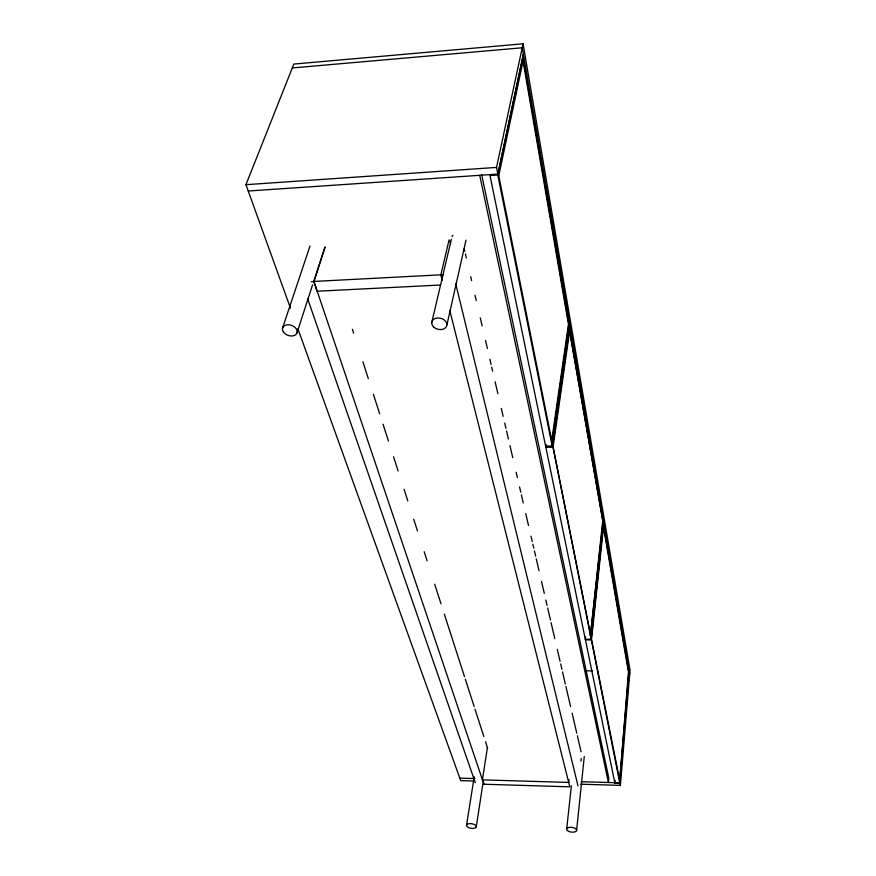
<?xml version="1.0" encoding="UTF-8"?>
<svg xmlns="http://www.w3.org/2000/svg" width="876" height="876" viewBox="0 0 876 876"><rect width="100%" height="100%" fill="white"/><g stroke="black" fill="none" stroke-linecap="round" stroke-linejoin="round"><path stroke-width="1.31" d="M603.433 526.958L628.464 672.1L619.748 780.363L628.858 672.111L603.63 525.611L591.541 639.403L619.748 780.363M603.564 522.501L591.059 639.929L585.453 639.885L614.886 783.078L619.814 783.221L629.264 671.301M580.821 784.195L620.405 785.378L630.041 670.129L523.071 43.8L293.821 64.068L245.959 184.683L290.471 308.177M614.886 783.078L615.116 780.363M580.996 761.255L581.281 758.539M576.594 830.558A5.026 2.398 7.4 0 0 569.75 827.316A5.026 2.398 7.4 0 0 568.59 831.346A5.026 2.398 7.4 0 0 576.594 830.558L584.27 756.535M603.455 521.822L590.928 639.272L585.31 639.228L545.879 447.384L546.274 444.68M602.589 522.063L590.38 635.954L603.027 522.063L569.356 329.442L603.027 522.063M569.017 779.706L568.721 782.432L482.413 779.87L487.385 747.71M585.31 639.228L585.606 636.534M566.695 828.937L571.36 785.903M523.388 59.469L568.973 324.273L552.044 442.019L498.762 175.748L523.388 59.469L522.786 59.513L521.658 64.857M523.279 55.089L497.787 174.981L489.991 175.518L545.606 446.092L552.143 445.928L569.553 324.481M569.772 325.795L552.406 447.22L545.879 447.384M590.851 635.965L553.063 447.132L569.86 329.431M551.694 440.683L568.469 324.295L522.786 59.513M476.259 826.824A4.928 2.332 9.3 0 0 469.306 823.626A4.928 2.332 9.3 0 0 468.616 827.612A4.928 2.332 9.3 0 0 476.259 826.824L482.895 783.724M466.525 825.225L474.234 776.782M248.247 191.012L497.864 174.083L523.344 54.301M504.926 143.708L506.339 137.028M512.011 110.299L513.15 104.956M514.562 98.276L515.701 92.933M516.271 90.25L516.829 87.578M497.864 174.083L496.528 167.415L523.071 43.8M446.902 324.985L466.01 240.144M449.081 239.882L440.836 274.976L443.344 274.845M431.715 322.62L451.37 239.257M440.606 285.007L317.123 291.237L313.805 281.448L324.941 247.043M483.946 784.228L313.947 281.59L325.073 247.185M296.975 332.957L312.568 284.82M282.62 327.854L309.995 246.014M292.277 67.956L522.216 47.775L629.713 673.972M245.959 184.683L496.528 167.415M498.115 175.791L498.762 175.748M313.805 281.448L440.792 274.823L442.172 280.287M311.276 281.722L313.947 281.59M553.063 447.132L619.814 783.221M585.617 670.786L592.439 670.863M459.823 778.129L474.88 778.567M581.16 781.699L619.89 782.837L620.405 785.378M474.365 781.02L460.721 780.615L297.895 328.774M307.75 299.023L475.296 782.684M482.413 779.87L483.88 784.228L569.827 786.834L449.859 310.783M352.371 329.201L353.63 333.099M362.872 361.733L368.325 378.651M373.373 394.266L379.669 413.779M383.031 424.192L388.495 441.11M393.532 456.725L398.153 471.047M404.033 489.257L407.811 500.973M413.691 519.194L417.469 530.9M424.192 551.727L427.127 560.837M434.693 584.259L440.989 603.772M444.351 614.185L464.51 676.655M465.353 679.25L474.168 706.582M475.011 709.188L483.826 736.508M485.512 741.72L487.614 748.224M455.684 283.627L577.963 785.761M450.001 241.097L450.603 243.605M464.192 248.674L464.806 251.335M465.43 253.996L466.35 257.993M470.686 276.63L471.616 280.616M475.011 295.267L476.248 300.588M480.267 317.889L482.128 325.872M485.534 340.512L487.385 348.506M489.859 359.149L491.097 364.471M491.71 367.132L492.64 371.128M495.115 381.783L497.897 393.751M501.302 408.402L503.152 416.385M504.707 423.042L505.945 428.364M506.558 431.025L508.419 439.007M509.963 445.665L512.745 457.644M516.15 472.284L517.387 477.606M519.545 486.925L520.782 492.246M521.406 494.918L523.257 502.901M525.731 513.544L528.513 525.523M530.987 536.178L532.225 541.499M532.849 544.16L533.78 548.157M534.393 550.818L535.63 556.14M536.243 558.8L539.036 570.78M541.51 581.434L544.292 593.402M545.836 600.06L547.073 605.382M547.686 608.053L550.478 620.033M551.092 622.694L554.804 638.659M557.278 649.313L560.06 661.292M560.684 663.953L561.921 669.275M562.534 671.936L565.316 683.915M565.94 686.576L570.572 706.549M572.127 713.195L576.758 733.168M577.383 735.829L581.095 751.794M479.72 175.309L608.426 782.498L608.809 778.195L481.647 174.543M497.787 174.981L552.143 445.928M452.049 236.498A7.271 5.694 14.7 0 1 452.892 235.228M433.587 326.945A7.709 5.683 13.9 0 0 446.508 326.42A7.709 5.683 13.9 0 0 437.825 317.977A7.709 5.683 13.9 0 0 433.587 326.945M283.474 332.124A7.621 5.344 19.8 0 0 296.274 334.161A7.621 5.344 19.8 0 0 289.671 324.865A7.621 5.344 19.8 0 0 283.474 332.124"/></g></svg>
